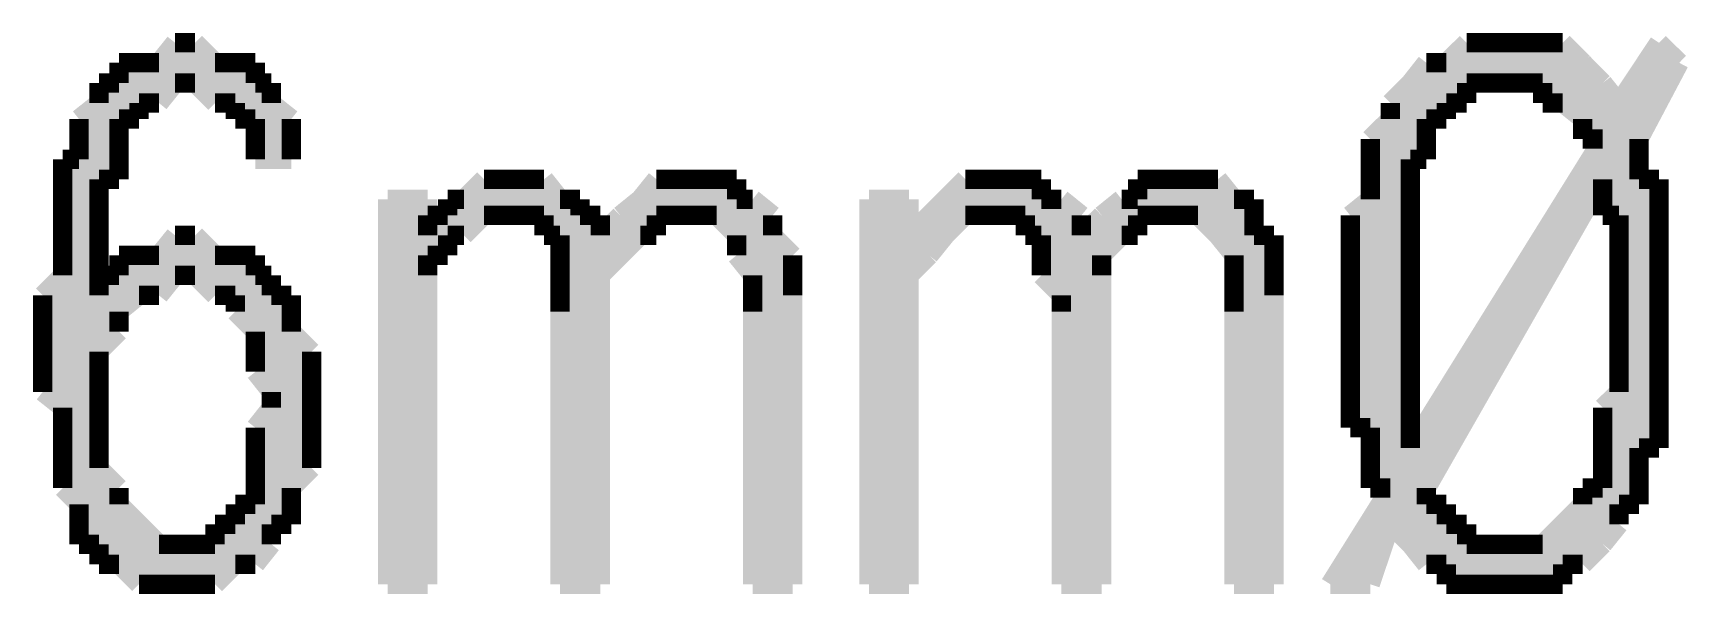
# Model space of a CAD drawing. Header units: millimetres. Extents: x 5 to 350, y 3 to 213.
# Drawn here: x 85.98 to 93.26, y 120.43 to 122.9 of the extents above; entities that cross this region are included whole.
import ezdxf

# ---------------------------------------------------------------- set-up
doc = ezdxf.new("R2010")
doc.units = ezdxf.units.MM
doc.layers.add('H', color=251, linetype='Continuous')
doc.layers.add('P', color=255, linetype='Continuous')

msp = doc.modelspace()

# ---------------------------------------------------------------- hatches: boundary and pattern name
at = {"layer": 'H', "linetype": 'Continuous'}
for points in [[(86.96, 122.343), (86.96, 122.52), (86.872, 122.52), (86.872, 122.59), (86.783, 122.59), (86.695, 122.678), (86.36, 122.678), (86.36, 122.767), (86.536, 122.767), (86.607, 122.855), (86.695, 122.855), (86.783, 122.767), (86.96, 122.767), (86.96, 122.678), (87.03, 122.678), (87.03, 122.59), (87.118, 122.52), (87.118, 122.343), (86.96, 122.343)], [(91.687, 120.474), (91.952, 120.897), (91.863, 120.897), (91.863, 121.073), (92.04, 121.073), (92.886, 122.432), (92.798, 122.432), (92.798, 122.52), (92.71, 122.59), (92.957, 122.59), (93.133, 122.855), (93.222, 122.767), (93.045, 122.432), (93.045, 122.255), (92.886, 122.255), (92.11, 120.897), (92.11, 120.826), (92.198, 120.826), (92.198, 120.738), (91.952, 120.738), (91.863, 120.474), (91.687, 120.474)], [(91.863, 121.073), (91.863, 121.162), (91.775, 121.162), (91.775, 122.096), (91.863, 122.167), (91.863, 122.432), (91.952, 122.52), (91.952, 122.59), (92.11, 122.767), (92.198, 122.767), (92.287, 122.855), (92.71, 122.855), (92.886, 122.678), (92.287, 122.678), (92.287, 122.59), (92.198, 122.59), (92.198, 122.52), (92.11, 122.52), (92.11, 122.343), (92.04, 122.343), (92.04, 121.073), (91.863, 121.073)], [(86.448, 120.474), (86.36, 120.562), (86.272, 120.562), (86.272, 120.65), (86.184, 120.65), (86.184, 120.826), (86.113, 120.897), (86.113, 121.25), (86.025, 121.32), (86.025, 121.744), (86.113, 121.832), (86.113, 122.343), (86.184, 122.343), (86.184, 122.52), (86.272, 122.59), (86.272, 122.678), (86.607, 122.678), (86.536, 122.59), (86.448, 122.59), (86.448, 122.52), (86.36, 122.52), (86.36, 122.255), (86.272, 122.255), (86.272, 121.744), (86.448, 121.744), (86.36, 121.673), (86.36, 121.585), (86.272, 121.497), (86.272, 120.985), (86.36, 120.897), (86.36, 120.826), (86.536, 120.65), (87.03, 120.65), (86.96, 120.562), (86.872, 120.562), (86.783, 120.474), (86.448, 120.474)], [(92.622, 122.59), (92.622, 122.678), (92.886, 122.678), (92.957, 122.59), (92.622, 122.59)], [(87.718, 122.008), (87.718, 122.096), (87.806, 122.096), (87.806, 122.167), (87.877, 122.167), (87.965, 122.255), (88.23, 122.255), (88.3, 122.167), (88.388, 122.167), (88.388, 122.096), (87.965, 122.096), (87.877, 122.008), (87.718, 122.008)], [(89.147, 120.474), (89.147, 121.832), (89.076, 121.92), (89.076, 122.008), (88.988, 122.096), (88.565, 122.096), (88.724, 122.255), (89.076, 122.255), (89.076, 122.167), (89.147, 122.167), (89.235, 122.096), (89.235, 122.008), (89.323, 121.92), (89.323, 120.474), (89.147, 120.474)], [(89.835, 122.008), (90.082, 122.255), (90.417, 122.255), (90.417, 122.167), (90.505, 122.167), (90.593, 122.096), (90.082, 122.096), (89.994, 122.008), (89.835, 122.008)], [(91.264, 120.474), (91.264, 121.92), (91.105, 122.096), (90.682, 122.096), (90.77, 122.167), (90.84, 122.167), (90.84, 122.255), (91.193, 122.255), (91.264, 122.167), (91.352, 122.167), (91.352, 122.008), (91.44, 122.008), (91.44, 120.474), (91.264, 120.474)], [(92.198, 120.474), (92.198, 120.562), (92.11, 120.562), (92.04, 120.65), (92.622, 120.65), (92.798, 120.826), (92.798, 120.897), (92.886, 120.897), (92.886, 121.25), (92.957, 121.32), (92.957, 122.096), (92.886, 122.096), (92.886, 122.255), (93.133, 122.255), (93.133, 121.073), (93.045, 121.073), (93.045, 120.826), (92.957, 120.826), (92.957, 120.738), (92.798, 120.562), (92.71, 120.562), (92.71, 120.474), (92.198, 120.474)], [(87.542, 120.474), (87.542, 122.167), (87.718, 122.167), (87.718, 122.008), (87.806, 122.008), (87.806, 121.92), (87.718, 121.92), (87.718, 120.474), (87.542, 120.474)], [(89.658, 120.474), (89.658, 122.167), (89.835, 122.167), (89.835, 122.008), (89.994, 122.008), (89.835, 121.832), (89.835, 120.474), (89.658, 120.474)], [(88.3, 120.474), (88.3, 122.008), (88.23, 122.008), (88.23, 122.096), (88.477, 122.096), (88.477, 122.008), (88.653, 122.008), (88.477, 121.832), (88.477, 120.474), (88.3, 120.474)], [(88.477, 122.008), (88.565, 122.096), (88.724, 122.096), (88.724, 122.008), (88.477, 122.008)], [(90.505, 120.474), (90.505, 121.744), (90.417, 121.832), (90.417, 122.008), (90.346, 122.008), (90.346, 122.096), (90.593, 122.096), (90.593, 122.008), (90.77, 122.008), (90.682, 121.92), (90.682, 120.474), (90.505, 120.474)], [(90.593, 122.008), (90.682, 122.096), (90.84, 122.096), (90.84, 122.008), (90.593, 122.008)], [(86.783, 120.65), (86.783, 120.738), (86.872, 120.738), (86.872, 120.826), (86.96, 120.826), (86.96, 121.162), (87.03, 121.25), (87.03, 121.32), (86.96, 121.408), (86.96, 121.585), (86.872, 121.673), (86.872, 121.744), (86.783, 121.744), (86.695, 121.832), (86.36, 121.832), (86.36, 121.92), (86.536, 121.92), (86.607, 122.008), (86.695, 122.008), (86.783, 121.92), (86.96, 121.92), (86.96, 121.832), (87.03, 121.832), (87.03, 121.744), (87.118, 121.744), (87.118, 121.585), (87.207, 121.497), (87.207, 120.985), (87.118, 120.897), (87.118, 120.738), (87.03, 120.738), (87.03, 120.65), (86.783, 120.65)], [(86.272, 121.744), (86.272, 121.832), (86.607, 121.832), (86.536, 121.744), (86.272, 121.744)], [(92.04, 120.65), (91.952, 120.738), (92.287, 120.738), (92.287, 120.65), (92.04, 120.65)]]:
    msp.add_hatch(color=256, dxfattribs=at).paths.add_polyline_path(points)

# ---------------------------------------------------------------- linework, layer by layer
at = {"layer": 'P', "const_width": 0.085}
for points in [[(86.607, 122.855), (86.536, 122.767)], [(86.695, 122.855), (86.607, 122.855)], [(86.783, 122.767), (86.695, 122.855)], [(86.695, 122.855), (86.695, 122.855)], [(92.287, 122.855), (92.198, 122.767)], [(92.375, 122.855), (92.287, 122.855)], [(92.463, 122.855), (92.375, 122.855)], [(92.534, 122.855), (92.463, 122.855)], [(92.622, 122.855), (92.534, 122.855)], [(92.71, 122.855), (92.622, 122.855)], [(92.798, 122.767), (92.71, 122.855)], [(93.133, 122.855), (92.957, 122.59)], [(93.222, 122.767), (93.133, 122.855)], [(86.448, 122.767), (86.36, 122.767)], [(86.36, 122.767), (86.36, 122.678)], [(86.536, 122.767), (86.448, 122.767)], [(86.872, 122.767), (86.783, 122.767)], [(86.96, 122.767), (86.872, 122.767)], [(86.96, 122.678), (86.96, 122.767)], [(92.11, 122.767), (92.04, 122.678)], [(92.198, 122.767), (92.11, 122.767)], [(92.886, 122.678), (92.798, 122.767)], [(93.045, 122.432), (93.222, 122.767)], [(86.272, 122.678), (86.272, 122.59)], [(86.695, 122.678), (86.272, 122.678)], [(86.36, 122.678), (86.272, 122.678)], [(86.272, 122.678), (86.695, 122.678)], [(86.536, 122.59), (86.607, 122.678)], [(86.607, 122.678), (86.695, 122.678)], [(86.695, 122.678), (86.783, 122.59)], [(87.03, 122.678), (86.96, 122.678)], [(87.03, 122.59), (87.03, 122.678)], [(92.04, 122.678), (91.952, 122.59)], [(92.287, 122.59), (92.287, 122.678)], [(92.287, 122.678), (92.375, 122.678)], [(92.375, 122.678), (92.463, 122.678)], [(92.886, 122.678), (92.463, 122.678)], [(92.463, 122.678), (92.534, 122.678)], [(92.463, 122.678), (92.886, 122.678)], [(92.534, 122.678), (92.622, 122.678)], [(92.622, 122.678), (92.622, 122.59)], [(92.957, 122.59), (92.886, 122.678)], [(86.272, 122.59), (86.184, 122.52)], [(86.448, 122.52), (86.448, 122.59)], [(86.448, 122.59), (86.536, 122.59)], [(86.783, 122.59), (86.872, 122.59)], [(86.872, 122.59), (86.872, 122.52)], [(87.118, 122.52), (87.03, 122.59)], [(91.952, 122.59), (91.952, 122.52)], [(92.198, 122.52), (92.198, 122.59)], [(92.198, 122.59), (92.287, 122.59)], [(92.622, 122.59), (92.71, 122.59)], [(92.71, 122.59), (92.957, 122.59)], [(92.957, 122.59), (92.71, 122.59)], [(92.71, 122.59), (92.798, 122.52)], [(92.957, 122.59), (92.957, 122.59)], [(86.184, 122.52), (86.184, 122.432)], [(86.36, 122.432), (86.36, 122.52)], [(86.36, 122.52), (86.448, 122.52)], [(86.872, 122.52), (86.96, 122.52)], [(86.96, 122.52), (86.96, 122.432)], [(87.118, 122.432), (87.118, 122.52)], [(91.952, 122.52), (91.863, 122.432)], [(92.11, 122.432), (92.11, 122.52)], [(92.11, 122.52), (92.198, 122.52)], [(92.798, 122.52), (92.798, 122.432)], [(86.184, 122.432), (86.184, 122.343)], [(86.36, 122.343), (86.36, 122.432)], [(86.96, 122.432), (86.96, 122.343)], [(87.118, 122.343), (87.118, 122.432)], [(91.863, 122.432), (91.863, 122.343)], [(92.886, 122.432), (92.04, 121.073)], [(92.11, 122.343), (92.11, 122.432)], [(92.798, 122.432), (92.886, 122.432)], [(93.045, 122.343), (93.045, 122.432)], [(86.184, 122.343), (86.113, 122.343)], [(86.113, 122.343), (86.113, 122.255)], [(86.36, 122.255), (86.36, 122.343)], [(86.96, 122.343), (87.118, 122.343)], [(91.863, 122.343), (91.863, 122.255)], [(92.04, 122.255), (92.04, 122.343)], [(92.04, 122.343), (92.11, 122.343)], [(93.045, 122.255), (93.045, 122.343)], [(86.113, 122.255), (86.113, 122.167)], [(86.272, 122.167), (86.272, 122.255)], [(86.272, 122.255), (86.36, 122.255)], [(87.965, 122.255), (87.877, 122.167)], [(88.053, 122.255), (87.965, 122.255)], [(88.142, 122.255), (88.053, 122.255)], [(88.23, 122.255), (88.142, 122.255)], [(88.3, 122.167), (88.23, 122.255)], [(88.23, 122.255), (88.23, 122.255)], [(88.724, 122.255), (88.653, 122.167)], [(88.812, 122.255), (88.724, 122.255)], [(88.9, 122.255), (88.812, 122.255)], [(88.988, 122.255), (88.9, 122.255)], [(89.076, 122.255), (88.988, 122.255)], [(89.076, 122.167), (89.076, 122.255)], [(90.082, 122.255), (89.994, 122.167)], [(90.17, 122.255), (90.082, 122.255)], [(90.258, 122.255), (90.17, 122.255)], [(90.346, 122.255), (90.258, 122.255)], [(90.417, 122.255), (90.346, 122.255)], [(90.417, 122.167), (90.417, 122.255)], [(90.928, 122.255), (90.84, 122.255)], [(90.84, 122.255), (90.84, 122.167)], [(91.017, 122.255), (90.928, 122.255)], [(91.105, 122.255), (91.017, 122.255)], [(91.193, 122.255), (91.105, 122.255)], [(91.264, 122.167), (91.193, 122.255)], [(91.863, 122.255), (91.863, 122.167)], [(92.04, 122.167), (92.04, 122.255)], [(92.11, 120.897), (92.886, 122.255)], [(93.045, 122.255), (92.886, 122.255)], [(92.886, 122.255), (92.886, 122.167)], [(92.886, 122.255), (93.045, 122.255)], [(93.133, 122.255), (93.045, 122.255)], [(93.133, 122.167), (93.133, 122.255)], [(86.113, 122.167), (86.113, 122.096)], [(86.272, 122.096), (86.272, 122.167)], [(87.718, 122.167), (87.542, 122.167)], [(87.542, 122.167), (87.542, 120.474)], [(87.718, 122.008), (87.718, 122.167)], [(87.877, 122.167), (87.806, 122.167)], [(87.806, 122.167), (87.806, 122.096)], [(88.388, 122.167), (88.3, 122.167)], [(88.388, 122.096), (88.388, 122.167)], [(88.653, 122.167), (88.565, 122.096)], [(89.147, 122.167), (89.076, 122.167)], [(89.235, 122.096), (89.147, 122.167)], [(89.835, 122.167), (89.658, 122.167)], [(89.658, 122.167), (89.658, 120.474)], [(89.835, 122.008), (89.835, 122.167)], [(89.994, 122.167), (89.923, 122.096)], [(90.505, 122.167), (90.417, 122.167)], [(90.593, 122.096), (90.505, 122.167)], [(90.77, 122.167), (90.682, 122.096)], [(90.84, 122.167), (90.77, 122.167)], [(91.352, 122.167), (91.264, 122.167)], [(91.352, 122.096), (91.352, 122.167)], [(91.863, 122.167), (91.775, 122.096)], [(92.04, 122.096), (92.04, 122.167)], [(92.886, 122.167), (92.886, 122.096)], [(93.133, 122.096), (93.133, 122.167)], [(86.113, 122.096), (86.113, 122.008)], [(86.272, 122.008), (86.272, 122.096)], [(87.806, 122.096), (87.718, 122.096)], [(87.718, 122.096), (87.718, 122.008)], [(87.877, 122.008), (87.965, 122.096)], [(87.965, 122.096), (88.053, 122.096)], [(88.388, 122.096), (88.053, 122.096)], [(88.053, 122.096), (88.142, 122.096)], [(88.053, 122.096), (88.388, 122.096)], [(88.142, 122.096), (88.23, 122.096)], [(88.23, 122.096), (88.23, 122.008)], [(88.477, 122.096), (88.388, 122.096)], [(88.477, 122.008), (88.477, 122.096)], [(88.565, 122.096), (88.477, 122.008)], [(88.9, 122.096), (88.565, 122.096)], [(88.565, 122.096), (88.9, 122.096)], [(88.724, 122.008), (88.724, 122.096)], [(88.724, 122.096), (88.812, 122.096)], [(88.812, 122.096), (88.9, 122.096)], [(88.9, 122.096), (88.988, 122.096)], [(88.988, 122.096), (89.076, 122.008)], [(89.235, 122.008), (89.235, 122.096)], [(89.923, 122.096), (89.835, 122.008)], [(89.994, 122.008), (90.082, 122.096)], [(90.082, 122.096), (90.17, 122.096)], [(90.593, 122.096), (90.17, 122.096)], [(90.17, 122.096), (90.258, 122.096)], [(90.17, 122.096), (90.593, 122.096)], [(90.258, 122.096), (90.346, 122.096)], [(90.346, 122.096), (90.346, 122.008)], [(90.593, 122.008), (90.593, 122.096)], [(90.593, 122.096), (90.593, 122.096)], [(90.682, 122.096), (90.593, 122.008)], [(91.017, 122.096), (90.682, 122.096)], [(90.682, 122.096), (91.017, 122.096)], [(90.84, 122.008), (90.84, 122.096)], [(90.84, 122.096), (90.928, 122.096)], [(90.928, 122.096), (91.017, 122.096)], [(91.017, 122.096), (91.105, 122.096)], [(91.105, 122.096), (91.193, 122.008)], [(91.352, 122.008), (91.352, 122.096)], [(91.775, 122.096), (91.775, 122.008)], [(92.04, 122.008), (92.04, 122.096)], [(92.886, 122.096), (92.957, 122.096)], [(92.957, 122.096), (92.957, 122.008)], [(93.133, 122.008), (93.133, 122.096)], [(86.113, 122.008), (86.113, 121.92)], [(86.272, 121.92), (86.272, 122.008)], [(86.607, 122.008), (86.536, 121.92)], [(86.695, 122.008), (86.607, 122.008)], [(86.783, 121.92), (86.695, 122.008)], [(86.695, 122.008), (86.695, 122.008)], [(87.877, 122.008), (87.718, 122.008)], [(87.718, 122.008), (87.877, 122.008)], [(87.806, 121.92), (87.806, 122.008)], [(87.806, 122.008), (87.877, 122.008)], [(88.23, 122.008), (88.3, 122.008)], [(88.3, 122.008), (88.3, 121.92)], [(88.653, 122.008), (88.477, 122.008)], [(88.477, 122.008), (88.653, 122.008)], [(88.565, 121.92), (88.653, 122.008)], [(88.653, 122.008), (88.724, 122.008)], [(89.076, 122.008), (89.076, 121.92)], [(89.323, 121.92), (89.235, 122.008)], [(89.994, 122.008), (89.835, 122.008)], [(89.835, 122.008), (89.994, 122.008)], [(89.923, 121.92), (89.994, 122.008)], [(90.346, 122.008), (90.417, 122.008)], [(90.417, 122.008), (90.417, 121.92)], [(90.77, 122.008), (90.593, 122.008)], [(90.593, 122.008), (90.77, 122.008)], [(90.682, 121.92), (90.77, 122.008)], [(90.77, 122.008), (90.84, 122.008)], [(91.193, 122.008), (91.264, 121.92)], [(91.44, 122.008), (91.352, 122.008)], [(91.44, 121.92), (91.44, 122.008)], [(91.775, 122.008), (91.775, 121.92)], [(92.04, 121.92), (92.04, 122.008)], [(92.957, 122.008), (92.957, 121.92)], [(93.133, 121.92), (93.133, 122.008)], [(86.113, 121.92), (86.113, 121.832)], [(86.272, 121.832), (86.272, 121.92)], [(86.448, 121.92), (86.36, 121.92)], [(86.36, 121.92), (86.36, 121.832)], [(86.536, 121.92), (86.448, 121.92)], [(86.872, 121.92), (86.783, 121.92)], [(86.96, 121.92), (86.872, 121.92)], [(86.96, 121.832), (86.96, 121.92)], [(87.718, 121.832), (87.718, 121.92)], [(87.718, 121.92), (87.806, 121.92)], [(88.3, 121.92), (88.3, 121.832)], [(88.477, 121.832), (88.565, 121.92)], [(89.076, 121.92), (89.147, 121.832)], [(89.323, 121.832), (89.323, 121.92)], [(89.835, 121.832), (89.923, 121.92)], [(90.417, 121.92), (90.417, 121.832)], [(90.682, 121.832), (90.682, 121.92)], [(91.264, 121.92), (91.264, 121.832)], [(91.44, 121.832), (91.44, 121.92)], [(91.775, 121.92), (91.775, 121.832)], [(92.04, 121.832), (92.04, 121.92)], [(92.957, 121.92), (92.957, 121.832)], [(93.133, 121.832), (93.133, 121.92)], [(86.113, 121.832), (86.025, 121.744)], [(86.36, 121.832), (86.272, 121.832)], [(86.272, 121.832), (86.272, 121.744)], [(86.272, 121.744), (86.272, 121.832)], [(86.607, 121.832), (86.36, 121.832)], [(86.36, 121.832), (86.607, 121.832)], [(86.536, 121.744), (86.607, 121.832)], [(86.607, 121.832), (86.607, 121.832)], [(86.607, 121.832), (86.695, 121.832)], [(86.695, 121.832), (86.783, 121.744)], [(87.03, 121.832), (86.96, 121.832)], [(87.03, 121.744), (87.03, 121.832)], [(87.718, 120.474), (87.718, 121.832)], [(88.3, 121.832), (88.3, 121.744)], [(88.477, 120.474), (88.477, 121.832)], [(89.147, 121.832), (89.147, 121.744)], [(89.323, 121.744), (89.323, 121.832)], [(89.835, 120.474), (89.835, 121.832)], [(90.417, 121.832), (90.505, 121.744)], [(90.682, 120.474), (90.682, 121.832)], [(91.264, 121.832), (91.264, 121.744)], [(91.44, 121.744), (91.44, 121.832)], [(91.775, 121.832), (91.775, 121.744)], [(92.04, 121.744), (92.04, 121.832)], [(92.957, 121.832), (92.957, 121.744)], [(93.133, 121.744), (93.133, 121.832)], [(86.025, 121.744), (86.025, 121.673)], [(86.272, 121.744), (86.448, 121.744)], [(86.448, 121.744), (86.272, 121.744)], [(86.36, 121.673), (86.448, 121.744)], [(86.448, 121.744), (86.536, 121.744)], [(86.783, 121.744), (86.872, 121.744)], [(86.872, 121.744), (86.872, 121.673)], [(87.118, 121.744), (87.03, 121.744)], [(87.118, 121.673), (87.118, 121.744)], [(88.3, 121.744), (88.3, 121.673)], [(89.147, 121.744), (89.147, 121.673)], [(89.323, 120.474), (89.323, 121.744)], [(90.505, 121.744), (90.505, 121.673)], [(91.264, 121.744), (91.264, 121.673)], [(91.44, 120.474), (91.44, 121.744)], [(91.775, 121.744), (91.775, 121.673)], [(92.04, 121.673), (92.04, 121.744)], [(92.957, 121.744), (92.957, 121.673)], [(93.133, 121.673), (93.133, 121.744)], [(86.025, 121.673), (86.025, 121.585)], [(86.36, 121.585), (86.36, 121.673)], [(86.872, 121.673), (86.96, 121.585)], [(87.118, 121.585), (87.118, 121.673)], [(88.3, 121.673), (88.3, 120.474)], [(89.147, 121.673), (89.147, 120.474)], [(90.505, 121.673), (90.505, 120.474)], [(91.264, 121.673), (91.264, 120.474)], [(91.775, 121.673), (91.775, 121.585)], [(92.04, 121.585), (92.04, 121.673)], [(92.957, 121.673), (92.957, 121.585)], [(93.133, 121.585), (93.133, 121.673)], [(86.025, 121.585), (86.025, 121.497)], [(86.272, 121.497), (86.36, 121.585)], [(86.96, 121.585), (86.96, 121.497)], [(87.207, 121.497), (87.118, 121.585)], [(91.775, 121.585), (91.775, 121.497)], [(92.04, 121.497), (92.04, 121.585)], [(92.957, 121.585), (92.957, 121.497)], [(93.133, 121.497), (93.133, 121.585)], [(86.025, 121.497), (86.025, 121.408)], [(86.272, 121.408), (86.272, 121.497)], [(86.96, 121.497), (86.96, 121.408)], [(87.207, 121.408), (87.207, 121.497)], [(91.775, 121.497), (91.775, 121.408)], [(92.04, 121.408), (92.04, 121.497)], [(92.957, 121.497), (92.957, 121.408)], [(93.133, 121.408), (93.133, 121.497)], [(86.025, 121.408), (86.025, 121.32)], [(86.272, 121.32), (86.272, 121.408)], [(86.96, 121.408), (87.03, 121.32)], [(87.207, 121.32), (87.207, 121.408)], [(91.775, 121.408), (91.775, 121.32)], [(92.04, 121.32), (92.04, 121.408)], [(92.957, 121.408), (92.957, 121.32)], [(93.133, 121.32), (93.133, 121.408)], [(86.025, 121.32), (86.113, 121.25)], [(86.272, 121.25), (86.272, 121.32)], [(87.03, 121.32), (87.03, 121.25)], [(87.207, 121.25), (87.207, 121.32)], [(91.775, 121.32), (91.775, 121.25)], [(92.04, 121.25), (92.04, 121.32)], [(92.957, 121.32), (92.886, 121.25)], [(93.133, 121.25), (93.133, 121.32)], [(86.113, 121.25), (86.113, 121.162)], [(86.272, 121.162), (86.272, 121.25)], [(87.03, 121.25), (86.96, 121.162)], [(87.207, 121.162), (87.207, 121.25)], [(91.775, 121.25), (91.775, 121.162)], [(92.04, 121.162), (92.04, 121.25)], [(92.886, 121.25), (92.886, 121.162)], [(93.133, 121.162), (93.133, 121.25)], [(86.113, 121.162), (86.113, 121.073)], [(86.272, 121.073), (86.272, 121.162)], [(86.96, 121.162), (86.96, 121.073)], [(87.207, 121.073), (87.207, 121.162)], [(91.775, 121.162), (91.863, 121.162)], [(91.863, 121.162), (91.863, 121.073)], [(92.04, 121.073), (92.04, 121.162)], [(92.886, 121.162), (92.886, 121.073)], [(93.133, 121.073), (93.133, 121.162)], [(86.113, 121.073), (86.113, 120.985)], [(86.272, 120.985), (86.272, 121.073)], [(86.96, 121.073), (86.96, 120.985)], [(87.207, 120.985), (87.207, 121.073)], [(92.04, 121.073), (91.863, 121.073)], [(91.863, 121.073), (91.863, 120.985)], [(91.863, 121.073), (92.04, 121.073)], [(92.886, 121.073), (92.886, 120.985)], [(93.045, 120.985), (93.045, 121.073)], [(93.045, 121.073), (93.133, 121.073)], [(86.113, 120.985), (86.113, 120.897)], [(86.36, 120.897), (86.272, 120.985)], [(86.96, 120.985), (86.96, 120.897)], [(87.118, 120.897), (87.207, 120.985)], [(91.863, 120.985), (91.863, 120.897)], [(92.886, 120.985), (92.886, 120.897)], [(93.045, 120.897), (93.045, 120.985)], [(86.113, 120.897), (86.184, 120.826)], [(86.36, 120.826), (86.36, 120.897)], [(86.96, 120.897), (86.96, 120.826)], [(87.118, 120.826), (87.118, 120.897)], [(91.952, 120.897), (91.687, 120.474)], [(91.863, 120.897), (91.952, 120.897)], [(92.11, 120.826), (92.11, 120.897)], [(92.886, 120.897), (92.798, 120.897)], [(92.798, 120.897), (92.798, 120.826)], [(93.045, 120.826), (93.045, 120.897)], [(86.184, 120.826), (86.184, 120.738)], [(86.448, 120.738), (86.36, 120.826)], [(86.96, 120.826), (86.872, 120.826)], [(86.872, 120.826), (86.872, 120.738)], [(87.118, 120.738), (87.118, 120.826)], [(92.198, 120.826), (92.11, 120.826)], [(92.198, 120.738), (92.198, 120.826)], [(92.798, 120.826), (92.71, 120.738)], [(92.957, 120.738), (92.957, 120.826)], [(92.957, 120.826), (93.045, 120.826)], [(86.184, 120.738), (86.184, 120.65)], [(86.536, 120.65), (86.448, 120.738)], [(86.872, 120.738), (86.783, 120.738)], [(86.783, 120.738), (86.783, 120.65)], [(87.03, 120.65), (87.03, 120.738)], [(87.03, 120.738), (87.118, 120.738)], [(91.863, 120.474), (91.952, 120.738)], [(92.287, 120.738), (91.952, 120.738)], [(91.952, 120.738), (92.04, 120.65)], [(91.952, 120.738), (92.287, 120.738)], [(92.287, 120.738), (92.198, 120.738)], [(92.287, 120.65), (92.287, 120.738)], [(92.71, 120.738), (92.622, 120.65)], [(92.886, 120.65), (92.957, 120.738)], [(86.184, 120.65), (86.272, 120.65)], [(86.272, 120.65), (86.272, 120.562)], [(86.607, 120.65), (86.536, 120.65)], [(86.695, 120.65), (86.607, 120.65)], [(86.607, 120.65), (87.03, 120.65)], [(87.03, 120.65), (86.607, 120.65)], [(86.783, 120.65), (86.695, 120.65)], [(86.96, 120.562), (87.03, 120.65)], [(92.04, 120.65), (92.463, 120.65)], [(92.463, 120.65), (92.04, 120.65)], [(92.04, 120.65), (92.11, 120.562)], [(92.375, 120.65), (92.287, 120.65)], [(92.463, 120.65), (92.375, 120.65)], [(92.534, 120.65), (92.463, 120.65)], [(92.622, 120.65), (92.534, 120.65)], [(92.798, 120.562), (92.886, 120.65)], [(86.272, 120.562), (86.36, 120.562)], [(86.36, 120.562), (86.448, 120.474)], [(86.783, 120.474), (86.872, 120.562)], [(86.872, 120.562), (86.96, 120.562)], [(92.11, 120.562), (92.198, 120.562)], [(92.198, 120.562), (92.198, 120.474)], [(92.71, 120.474), (92.71, 120.562)], [(92.71, 120.562), (92.798, 120.562)], [(86.448, 120.474), (86.536, 120.474)], [(86.536, 120.474), (86.607, 120.474)], [(86.607, 120.474), (86.695, 120.474)], [(86.695, 120.474), (86.783, 120.474)], [(87.542, 120.474), (87.718, 120.474)], [(88.3, 120.474), (88.477, 120.474)], [(89.147, 120.474), (89.323, 120.474)], [(89.658, 120.474), (89.835, 120.474)], [(90.505, 120.474), (90.682, 120.474)], [(91.264, 120.474), (91.44, 120.474)], [(91.687, 120.474), (91.863, 120.474)], [(92.198, 120.474), (92.287, 120.474)], [(92.287, 120.474), (92.375, 120.474)], [(92.375, 120.474), (92.463, 120.474)], [(92.463, 120.474), (92.534, 120.474)], [(92.534, 120.474), (92.622, 120.474)], [(92.622, 120.474), (92.71, 120.474)]]:
    msp.add_lwpolyline(points, dxfattribs=at)

doc.saveas('drawing.dxf')
